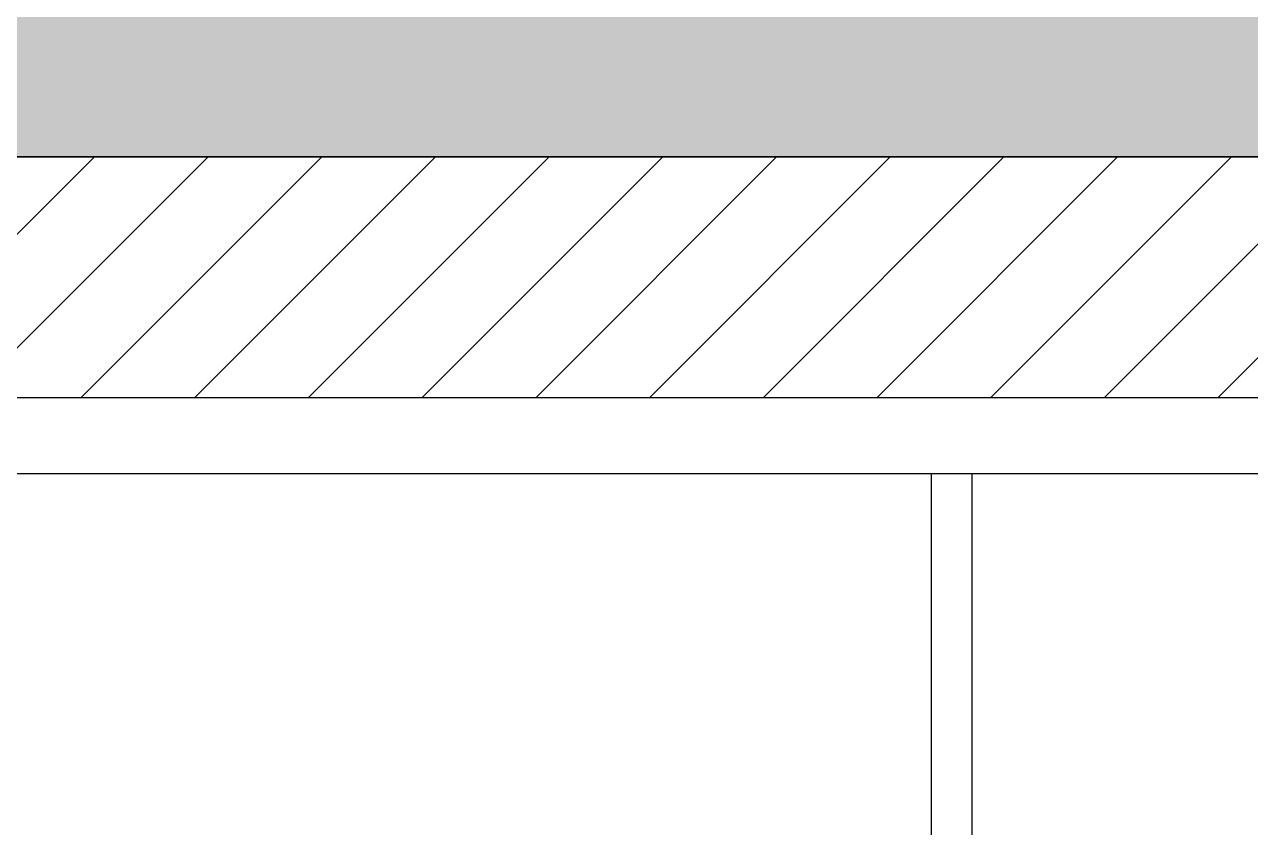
# Model space of a CAD drawing. Header units: millimetres. Extents: x -551172 to 227904, y -3435 to 261611.
# Drawn here: x 186215.2 to 186699.4, y 88936 to 89253.1 of the extents above; entities that cross this region are included whole.
import ezdxf

# ---------------------------------------------------------------- set-up
doc = ezdxf.new("R2010")
doc.units = ezdxf.units.MM
doc.header["$LTSCALE"] = 100
for name, color, linetype in [('F-HAT', 251, 'Continuous'), ('F-WALL1', 2, 'Continuous'), ('F-WALL2', 3, 'Continuous')]:
    doc.layers.add(name, color=color, linetype=linetype)

msp = doc.modelspace()

# ---------------------------------------------------------------- hatches: boundary and pattern name
at = {"layer": 'F-HAT'}
h = msp.add_hatch(color=256, dxfattribs=at)
h.dxf.hatch_style = 1
h.paths.add_polyline_path([(171200.63, 91301.8), (171242.13, 91616.8), (169842.13, 91616.8), (169842.13, 93089.8), (170417.13, 93089.8), (170417.13, 93320.8), (169642.13, 93320.8), (169642.13, 79859.8), (170676.63, 79859.8), (170676.63, 80052.8), (169906.63, 80052.8), (169906.63, 81641.8), (170689.63, 81641.8), (170689.63, 81891.8), (169929.63, 81891.8), (169929.63, 86096.8), (171020.63, 86096.8), (171020.63, 86256.8), (169929.63, 86256.8), (169929.63, 88346.8), (171270.63, 88346.8), (171270.63, 88496.8), (169890.63, 88496.8), (169890.63, 91301.8)])
h.paths.add_polyline_path([(172733.63, 91301.8), (172733.63, 88496.8), (172058.63, 88496.8), (172058.63, 88346.8), (172733.63, 88346.8), (172733.63, 86256.8), (171870.63, 86256.8), (171870.63, 86096.8), (173420.63, 86096.8), (173420.63, 86256.8), (172905.63, 86256.8), (172905.63, 87608.8), (173605.63, 87608.8), (173605.63, 87763.8), (172895.63, 87763.8), (172895.63, 91300.8), (173685.63, 91300.8), (173685.63, 91915.8), (172900.63, 91915.8), (172900.63, 93120.8), (173660.63, 93120.8), (173660.63, 93320.8), (172034.63, 93320.8), (172034.63, 93089.8), (172744.63, 93089.8), (172744.63, 92186.8), (172002.13, 92186.8), (172002.13, 91616.8), (172043.63, 91301.8)])
h.paths.add_polyline_path([(172152.13, 91616.8), (172152.13, 92036.8), (172744.63, 92036.8), (172744.63, 91616.8)], flags=16)
h.paths.add_polyline_path([(172900.63, 91450.8), (172900.63, 91765.8), (173535.63, 91765.8), (173535.63, 91450.8)], flags=16)
h.paths.add_polyline_path([(174648.63, 86256.8), (174375.63, 86256.8), (174375.63, 86096.8), (174420.63, 86096.8), (174420.63, 81891.8), (173988.63, 81891.8), (173988.63, 81641.8), (174648.63, 81641.8), (174648.63, 81836.8)])
h.paths.add_polyline_path([(174601.63, 80059.8), (174601.63, 80694.8), (174406.63, 80694.8), (174406.63, 80402.8), (174406.63, 80059.8), (174396.63, 80059.8), (174396.63, 79859.8), (175111.63, 79859.8), (175111.63, 80059.8)])
h.paths.add_polyline_path([(180195.63, 80469.8), (180700.63, 80469.8), (180700.63, 80724.8), (180195.63, 80724.8), (180195.63, 85991.8), (182135.63, 85991.8), (182135.63, 85371.8), (182285.63, 85371.8), (182285.63, 85689.8), (182600.63, 85689.8), (182600.63, 85847.8), (182320.63, 85847.8), (182320.63, 86194.8), (180004.63, 86194.8), (180004.63, 80059.8), (179494.63, 80059.8), (179494.63, 79859.8), (180195.63, 79859.8), (180195.63, 80044.8)])
h.paths.add_polyline_path([(180195.63, 80044.8), (180195.63, 79859.8), (181840.63, 79859.8, 0.191132), (183208.76, 80469.8), (182995.63, 80469.8), (182973.94, 80469.8, -0.151278), (181840.63, 80044.8)])
h.paths.add_polyline_path([(184198.63, 80469.8), (184198.63, 80669.8), (183685.63, 80669.8), (183685.63, 85689.8), (183730.63, 85689.8), (183730.63, 85847.8), (183450.63, 85847.8), (183450.63, 85689.8), (183495.63, 85689.8), (183495.63, 80724.8), (182995.63, 80724.8), (182995.63, 80469.8)])
h.paths.add_polyline_path([(187180.63, 80469.8), (187180.63, 89425.8), (184290.63, 89425.8), (184290.63, 88310.8), (184205.63, 88310.8), (184205.63, 88150.8), (184290.63, 88150.8), (184290.63, 87350.8), (184450.63, 87350.8), (184450.63, 89200.8), (186980.63, 89200.8), (186980.63, 87505.8), (185235.63, 87505.8), (185235.63, 87350.8), (186165.63, 87350.8), (186165.63, 86142.8), (184900.63, 86142.8), (184900.63, 85847.8), (184580.63, 85847.8), (184580.63, 85689.8), (184895.63, 85689.8), (184895.63, 85364.8), (185048.63, 85364.8), (185048.63, 85984.8), (186988.63, 85984.8), (186988.63, 80669.8), (186478.63, 80669.8), (186478.63, 80469.8)])
h.paths.add_polyline_path([(186320.63, 86142.8), (186320.63, 87350.8), (186980.63, 87350.8), (186980.63, 86142.8)], flags=16)
h.paths.add_polyline_path([(180785.63, 87650.8), (180785.63, 87805.8), (178380.63, 87805.8), (178380.63, 92845.8), (178890.63, 92845.8), (178890.63, 93045.8), (178380.63, 93045.8), (178380.63, 93320.8), (177665.63, 93320.8), (177665.63, 93120.8), (178200.63, 93120.8), (178200.63, 90795.8), (177800.63, 90795.8), (177800.63, 90550.8), (178195.63, 90550.8), (178195.63, 87650.8)])
h.paths.add_polyline_path([(181875.63, 88310.8), (181875.63, 91102.8), (182645.63, 91102.8), (182645.63, 93045.8), (181405.63, 93045.8), (181405.63, 92845.8), (182437.63, 92845.8), (182437.63, 91575.8), (181685.63, 91575.8), (181685.63, 87805.8), (181635.63, 87805.8), (181635.63, 87650.8), (181870.63, 87650.8), (181870.63, 88150.8), (182290.63, 88150.8), (182290.63, 88310.8)])
h.paths.add_polyline_path([(181875.63, 91202.8), (181875.63, 91475.8), (182437.63, 91475.8), (182437.63, 91202.8)], flags=16)
h.paths.add_polyline_path([(184290.63, 90422.8), (184550.63, 90422.8), (184550.63, 91232.8), (184290.63, 91232.8)])
h.paths.add_polyline_path([(176170.63, 91300.8), (176170.63, 90550.8), (176440.63, 90550.8), (176440.63, 91640.8), (175170.63, 91640.8), (175170.63, 91300.8)])
h = msp.add_hatch(dxfattribs=at)
h.set_pattern_fill('ANSI31', color=256, scale=10)
h.set_pattern_definition([(45, (25200, 0), (-22.4506403, 22.4506403), [])])
h.paths.add_polyline_path([(186980.63, 89200.8), (184450.63, 89200.8), (184450.63, 89105.8), (186980.63, 89105.8)])
h.paths.add_polyline_path([(186180.63, 89105.8), (186080.63, 89105.8), (186080.63, 88305.8), (186180.63, 88305.8)])

# ---------------------------------------------------------------- linework, layer by layer
for p, q in [((186573.45, 88849.33), (186573.45, 89075.8)), ((186589.45, 88849.33), (186589.45, 89075.8))]:
    msp.add_line(p, q, dxfattribs=at)
at = {"layer": 'F-WALL1'}
msp.add_lwpolyline([(187180.63, 80469.8), (187180.63, 89425.8), (184290.63, 89425.8), (184290.63, 88310.8), (184205.63, 88310.8), (184205.63, 88150.8), (184290.63, 88150.8), (184290.63, 87350.8), (184450.63, 87350.8), (184450.63, 89200.8), (186980.63, 89200.8), (186980.63, 87505.8), (185235.63, 87505.8), (185235.63, 87350.8), (186165.63, 87350.8), (186165.63, 86142.8), (184900.63, 86142.8), (184900.63, 85847.8)], dxfattribs=at)
at = {"layer": 'F-WALL2'}
msp.add_lwpolyline([(186180.63, 89105.8), (186980.63, 89105.8), (186980.63, 89200.8), (184450.63, 89200.8), (184450.63, 89105.8), (186080.63, 89105.8)], dxfattribs=at)
at = {"layer": 'F-WALL2', "color": 4}
msp.add_lwpolyline([(186050.63, 89075.8), (186050.63, 88275.8), (186210.63, 88275.8), (186210.63, 89075.8), (186950.63, 89075.8), (186950.63, 87535.8), (184480.63, 87535.8), (184480.63, 89075.8), (186050.63, 89075.8)], dxfattribs=at)

doc.saveas('drawing.dxf')
